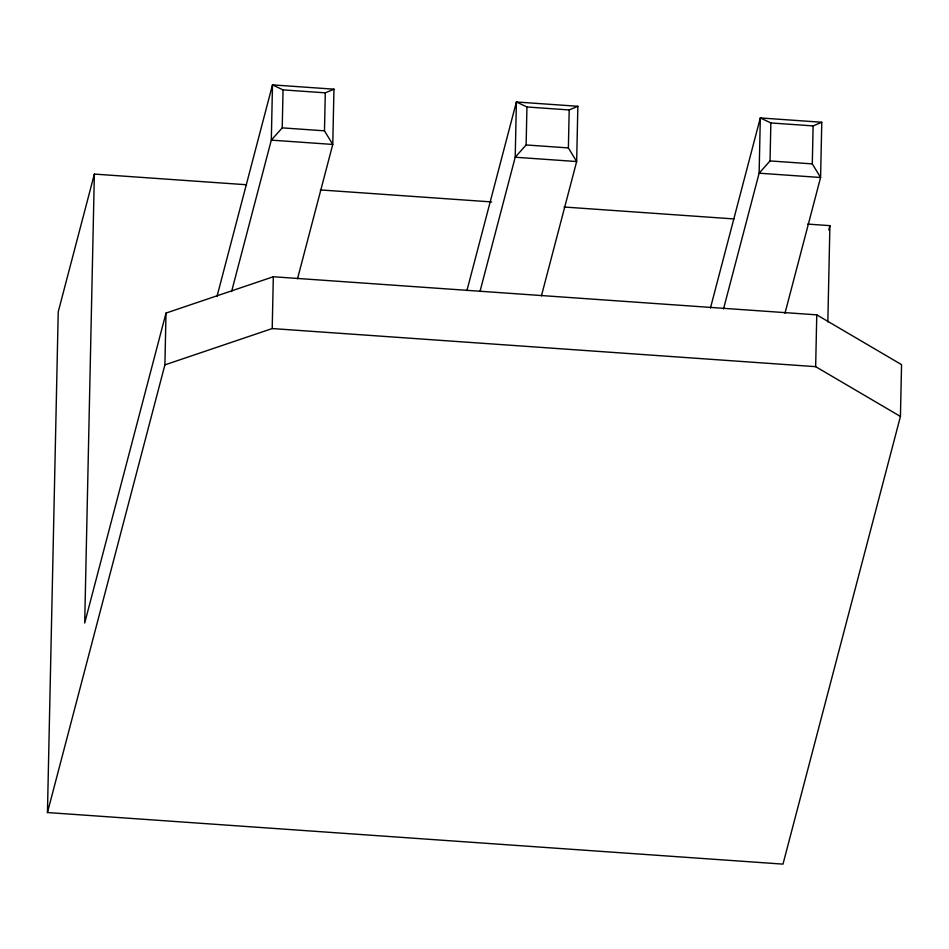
<?xml version="1.0" encoding="UTF-8"?>
<svg xmlns="http://www.w3.org/2000/svg" width="949" height="949" viewBox="0 0 949 949"><rect width="100%" height="100%" fill="white"/><g stroke="black" fill="none" stroke-linecap="round" stroke-linejoin="round"><path stroke-width="1.42" d="M94.366 174.082L84.698 623.007L166.016 313.075L273.324 276.752L816.769 314.854L901.55 364.641L900.435 416.445L782.984 864.124L47.45 812.546L58.233 311.83L94.366 174.082L246.491 184.747M47.45 812.546L164.901 364.867L166.016 313.075M164.901 364.867L272.209 328.556L273.324 276.752M231.58 291.592L271.307 140.132L282.233 127.866L283.039 89.882L272.493 84.876L217.024 296.349M333.953 89.182L272.493 84.876L271.307 140.132L332.767 144.438L324.475 130.832L325.293 92.836L333.953 89.182L332.767 144.438L297.523 278.757M479.969 291.545L515.212 157.226L526.126 144.96L526.944 106.976L516.398 101.982L466.92 290.596M577.858 106.288L516.398 101.982L515.212 157.226L576.66 161.544L568.38 147.925L569.198 109.942L577.858 106.288L576.66 161.544L541.428 295.863M723.518 308.935L759.129 173.192L770.042 160.927L770.861 122.943L760.315 117.937L710.457 307.986M821.775 122.255L760.315 117.937L759.129 173.192L820.588 177.499L812.297 163.892L813.115 125.909L821.775 122.255L820.588 177.499L784.977 313.253M900.435 416.445L815.654 366.658L816.769 314.854M827.836 321.96L829.901 225.648L807.753 224.094M828.785 229.919L829.901 225.648M770.861 122.943L813.115 125.909M283.039 89.882L325.293 92.836M526.944 106.976L569.198 109.942M770.042 160.927L812.297 163.892M282.233 127.866L324.475 130.832M526.126 144.96L568.38 147.925M320.347 189.919L491.677 201.935M564.05 207.012L733.897 218.922M272.209 328.556L815.654 366.658"/></g></svg>
